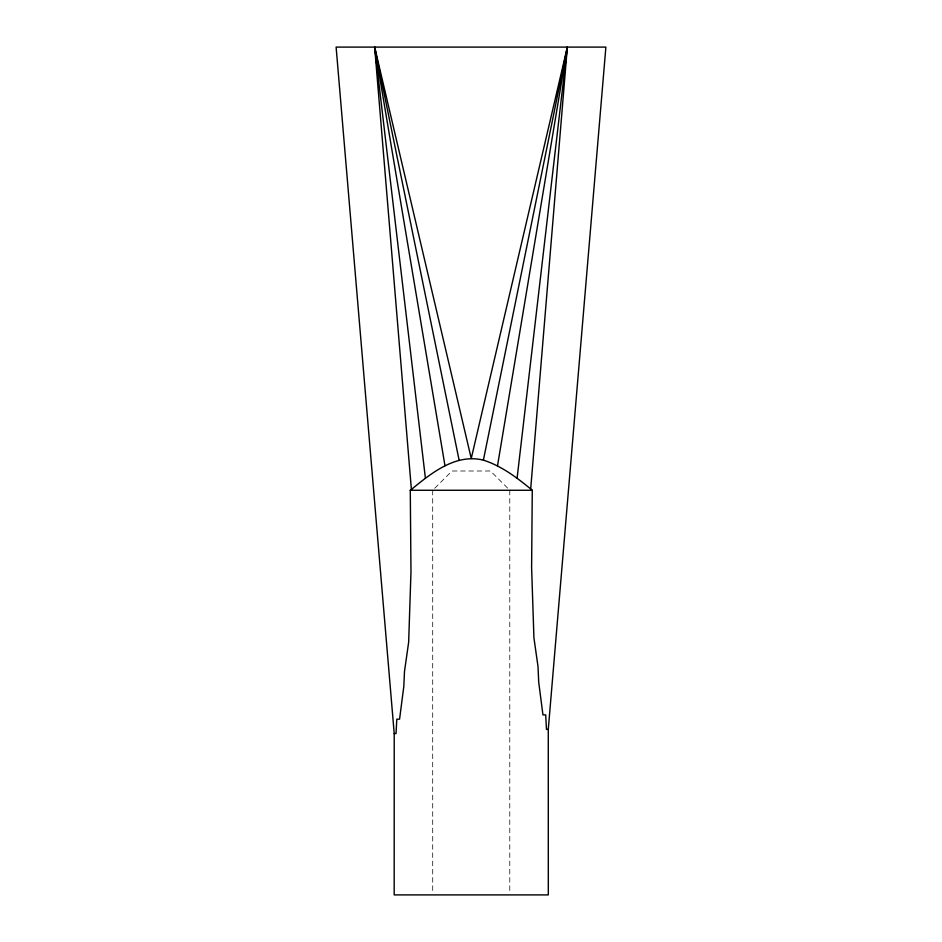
<?xml version="1.0" encoding="UTF-8"?>
<svg xmlns="http://www.w3.org/2000/svg" width="942" height="942" viewBox="0 0 942 942"><rect width="100%" height="100%" fill="white"/><g stroke="black" fill="none" stroke-linecap="round" stroke-linejoin="round"><path stroke-width="0.71" stroke-dasharray="4.71 3.53" d="M434.745 488.239L451.983 471L490.511 471L507.75 488.239M509.787 490.264L509.787 893.428M432.708 490.264L432.708 893.428"/><path stroke-width="1.41" d="M394.215 733.582L394.18 894.9L548.315 894.9L548.279 729.379L605.883 47.1L336.117 47.1L394.215 733.582L396.029 733.582L396.806 719.17L399.573 719.17L403.812 686.459L404.495 671.446L408.651 642.208L410.983 571.759L410.276 490.264L411.383 489.475C431.318 473.072 455.798 453.314 483.399 460.132C501.874 466.078 517.499 478.053 532.277 490.264L531.606 567.555L533.926 637.816L538 666.453L538.718 682.243L542.945 714.884L545.689 714.884L546.478 729.379L548.279 729.379M530.676 489.11L567.343 47.1L471.247 458.483L374.657 47.1L411.383 489.475M517.111 478.065L567.343 47.1L483.399 460.132M497.517 465.737L567.343 47.1M410.276 490.264L532.277 490.264M425.384 478.065L374.657 47.1L459.095 460.132M374.657 47.1L444.977 465.737"/></g></svg>
